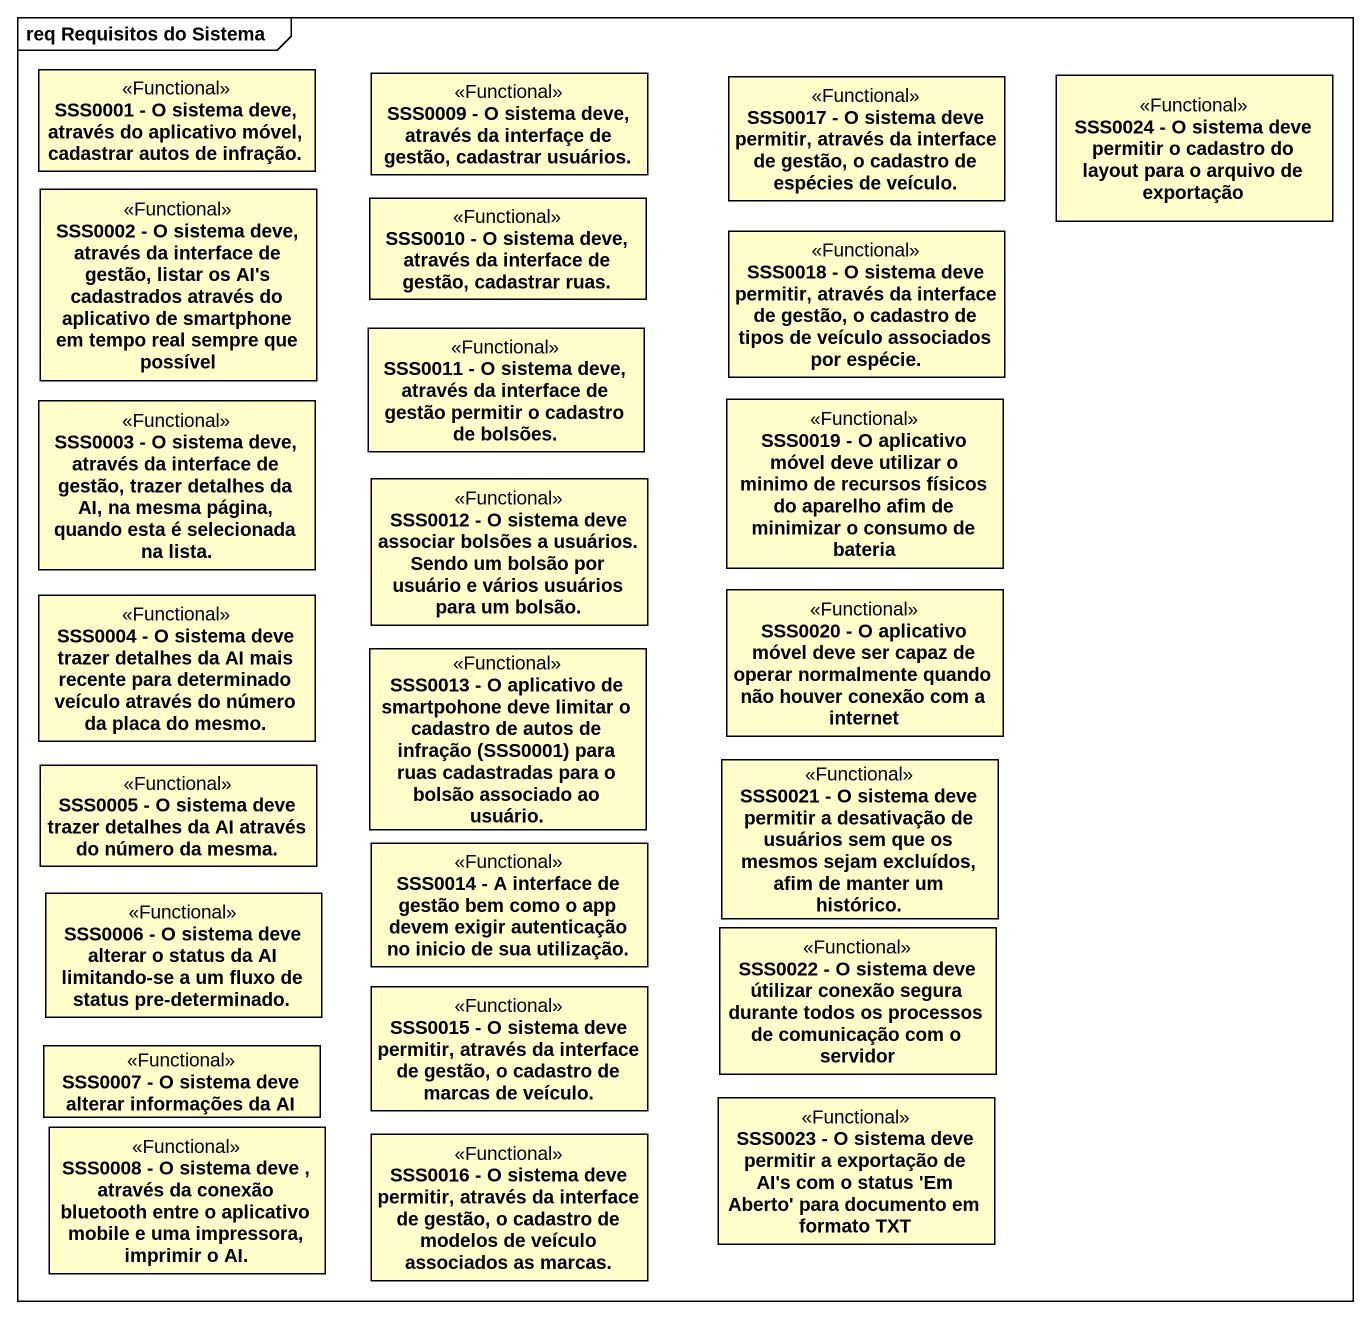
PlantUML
@startuml
mainframe req Requisitos do Sistema
hide circle
hide empty members
class "SSS0001 - O sistema deve, através do aplicativo móvel, cadastrar autos de infração." as SSS0001_O_sistema_deve <<Functional>>
class "SSS0009 - O sistema deve, através da interfaçe de gestão, cadastrar usuários." as SSS0009_O_sistema_deve <<Functional>>
class "SSS0017 - O sistema deve permitir, através da interface de gestão, o cadastro de espécies de veículo." as SSS0017_O_sistema_deve <<Functional>>
class "SSS0024 - O sistema deve permitir o cadastro do layout para o arquivo de exportação" as SSS0024_O_sistema_deve <<Functional>>
class "SSS0002 - O sistema deve, através da interface de gestão, listar os AI's cadastrados através do aplicativo de smartphone em tempo real sempre que possível" as SSS0002_O_sistema_deve <<Functional>>
class "SSS0010 - O sistema deve, através da interface de gestão, cadastrar ruas." as SSS0010_O_sistema_deve <<Functional>>
class "SSS0018 - O sistema deve permitir, através da interface de gestão, o cadastro de tipos de veículo associados por espécie." as SSS0018_O_sistema_deve <<Functional>>
class "SSS0011 - O sistema deve, através da interface de gestão permitir o cadastro de bolsões." as SSS0011_O_sistema_deve <<Functional>>
class "SSS0003 - O sistema deve, através da interface de gestão, trazer detalhes da AI, na mesma página, quando esta é selecionada na lista." as SSS0003_O_sistema_deve <<Functional>>
class "SSS0019 - O aplicativo móvel deve utilizar o minimo de recursos físicos do aparelho afim de minimizar o consumo de bateria" as SSS0019_O_aplicativo_móvel <<Functional>>
class "SSS0012 - O sistema deve associar bolsões a usuários. Sendo um bolsão por usuário e vários usuários para um bolsão." as SSS0012_O_sistema_deve <<Functional>>
class "SSS0004 - O sistema deve trazer detalhes da AI mais recente para determinado veículo através do número da placa do mesmo." as SSS0004_O_sistema_deve <<Functional>>
class "SSS0020 - O aplicativo móvel deve ser capaz de operar normalmente quando não houver conexão com a internet" as SSS0020_O_aplicativo_móvel <<Functional>>
class "SSS0013 - O aplicativo de smartpohone deve limitar o cadastro de autos de infração (SSS0001) para ruas cadastradas para o bolsão associado ao usuário." as SSS0013_O_aplicativo_de <<Functional>>
class "SSS0005 - O sistema deve trazer detalhes da AI através do número da mesma." as SSS0005_O_sistema_deve <<Functional>>
class "SSS0021 - O sistema deve permitir a desativação de usuários sem que os mesmos sejam excluídos, afim de manter um histórico." as SSS0021_O_sistema_deve <<Functional>>
class "SSS0014 - A interface de gestão bem como o app devem exigir autenticação no inicio de sua utilização." as SSS0014_A_interface_de <<Functional>>
class "SSS0006 - O sistema deve alterar o status da AI limitando-se a um fluxo de status pre-determinado." as SSS0006_O_sistema_deve <<Functional>>
class "SSS0022 - O sistema deve útilizar conexão segura durante todos os processos de comunicação com o servidor" as SSS0022_O_sistema_deve <<Functional>>
class "SSS0015 - O sistema deve permitir, através da interface de gestão, o cadastro de marcas de veículo." as SSS0015_O_sistema_deve <<Functional>>
class "SSS0007 - O sistema deve alterar informações da AI" as SSS0007_O_sistema_deve <<Functional>>
class "SSS0008 - O sistema deve , através da conexão bluetooth entre o aplicativo mobile e uma impressora, imprimir o AI." as SSS0008_O_sistema_deve <<Functional>>
class "SSS0016 - O sistema deve permitir, através da interface de gestão, o cadastro de modelos de veículo associados as marcas." as SSS0016_O_sistema_deve <<Functional>>
class "SSS0023 - O sistema deve permitir a exportação de AI's com o status 'Em Aberto' para documento em formato TXT" as SSS0023_O_sistema_deve <<Functional>>
@enduml
